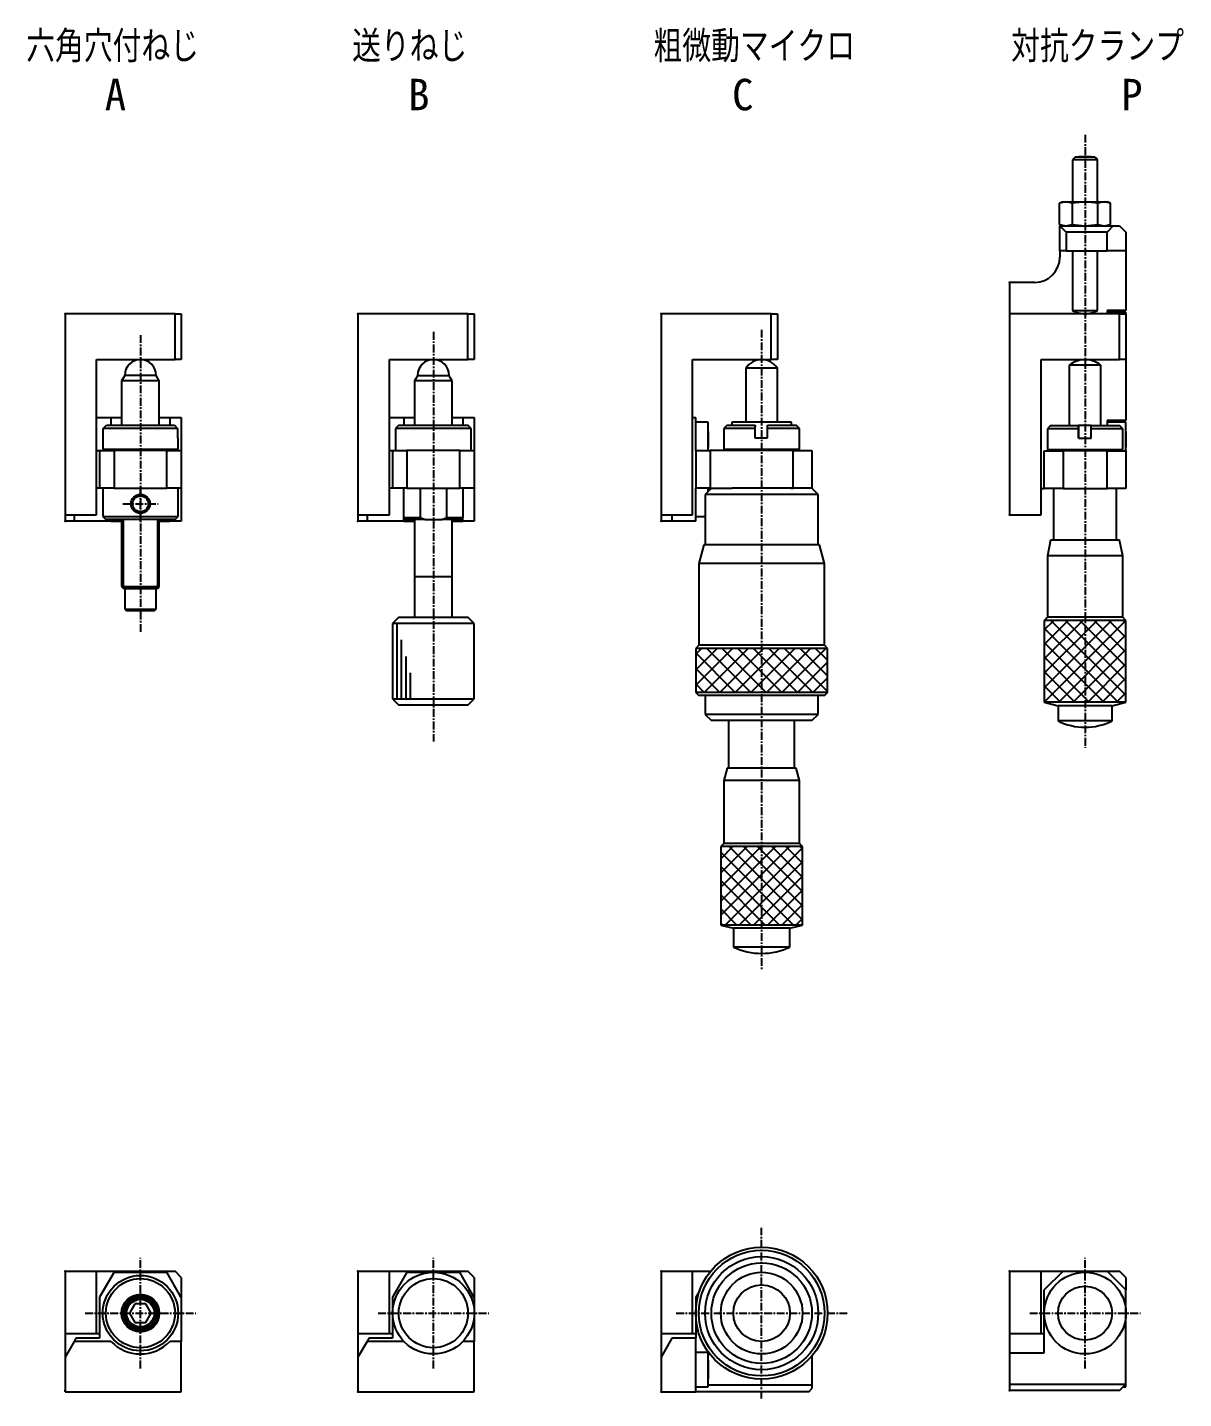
# Model space of a CAD drawing. Extents: x 535 to 879, y 88 to 377.
# Drawn here: x 694.7 to 878.6, y 158.3 to 376.6 of the extents above; entities that cross this region are included whole.
import ezdxf

# ---------------------------------------------------------------- set-up
doc = ezdxf.new("R2010")
doc.units = 0
doc.linetypes.add('CENTER', pattern=[2, 1.25, -0.25, 0.25, -0.25])
doc.layers.get('0').update_dxf_attribs({"linetype": 'CONTINUOUS'})
doc.styles.add('ｽﾀｲﾙ1', font='txt.shx', dxfattribs={"bigfont": 'bigfont.shx'})

msp = doc.modelspace()

# ---------------------------------------------------------------- linework, layer by layer
at = {"color": 1, "linetype": 'CENTER'}
for p, q in [((862.97, 359.48), (862.97, 261.88)), ((712.66, 327.59), (712.66, 280.31)), ((759.27, 328.08), (759.27, 262.92)), ((811.51, 328.43), (811.51, 226.43)), ((712.66, 297.93), (712.66, 303.53)), ((709.86, 300.73), (715.46, 300.73)), ((811.51, 158.33), (811.51, 185.53)), ((712.66, 163.13), (712.66, 180.73)), ((759.27, 163.13), (759.27, 180.73)), ((862.97, 163.13), (862.97, 180.73)), ((703.86, 171.93), (721.46, 171.93)), ((750.47, 171.93), (768.07, 171.93)), ((797.91, 171.93), (825.11, 171.93)), ((854.17, 171.93), (871.77, 171.93))]:
    msp.add_line(p, q, dxfattribs=at)
at = {"color": 7, "linetype": 'CONTINUOUS'}
for p, q in [((861.22, 355.73), (860.97, 355.48)), ((861.47, 355.98), (861.22, 355.73)), ((861.47, 355.98), (864.47, 355.98)), ((861.47, 355.98), (864.47, 355.98)), ((862.97, 355.98), (861.97, 355.98)), ((861.97, 355.98), (862.97, 355.98)), ((862.97, 355.98), (863.97, 355.98)), ((863.97, 355.98), (862.97, 355.98)), ((864.72, 355.73), (864.47, 355.98)), ((864.97, 355.48), (864.72, 355.73)), ((864.97, 355.48), (860.97, 355.48)), ((860.97, 355.48), (860.97, 348.78)), ((864.97, 348.78), (864.97, 355.48)), ((859.94, 348.78), (858.93, 348.59)), ((859.47, 348.78), (858.93, 348.59)), ((858.93, 345.18), (858.93, 348.59)), ((859.47, 348.78), (859.94, 348.78)), ((859.94, 348.78), (862.97, 348.78)), ((860.95, 348.59), (859.94, 348.78)), ((862.97, 348.78), (860.95, 348.59)), ((860.95, 345.18), (860.95, 348.59)), ((862.97, 348.78), (866, 348.78)), ((864.99, 348.59), (862.97, 348.78)), ((866, 348.78), (864.99, 348.59)), ((864.99, 345.18), (864.99, 348.59)), ((867.01, 348.59), (866, 348.78)), ((866, 348.78), (866.47, 348.78)), ((867.01, 348.59), (866.47, 348.78)), ((867.01, 345.18), (867.01, 348.59)), ((858.93, 345.18), (859.94, 344.98)), ((858.93, 345.18), (859.47, 344.98)), ((858.97, 344.98), (859.97, 343.98)), ((858.97, 344.98), (860.97, 344.98)), ((858.97, 340.98), (858.97, 344.98)), ((859.94, 344.98), (860.95, 345.18)), ((860.95, 345.18), (862.97, 344.98)), ((860.97, 344.98), (864.97, 344.98)), ((862.97, 344.98), (864.99, 345.18)), ((864.97, 344.98), (867.47, 344.98)), ((864.99, 345.18), (866, 344.98)), ((866, 344.98), (867.01, 345.18)), ((866.47, 344.98), (867.01, 345.18)), ((866.47, 343.98), (867.47, 344.98)), ((867.47, 344.98), (868.47, 344.98)), ((868.47, 344.98), (869.47, 343.98)), ((866.47, 343.98), (859.97, 343.98)), ((859.97, 343.98), (859.97, 340.98)), ((866.47, 340.98), (866.47, 343.98)), ((869.47, 343.98), (869.47, 340.98)), ((859.97, 340.98), (858.97, 340.98)), ((858.97, 340.98), (858.97, 339.98)), ((859.97, 340.98), (866.47, 340.98)), ((860.97, 340.98), (860.97, 331.52)), ((864.97, 331.52), (864.97, 340.98)), ((869.47, 340.98), (866.47, 340.98)), ((869.47, 340.98), (869.47, 331.48)), ((854.97, 335.98), (850.97, 335.98)), ((850.97, 335.98), (850.97, 298.98)), ((718.16, 330.98), (700.66, 330.98)), ((700.66, 330.98), (700.66, 297.98)), ((718.16, 323.68), (718.16, 330.98)), ((718.16, 330.98), (719.16, 330.98)), ((719.16, 330.98), (719.16, 323.68)), ((764.77, 330.98), (747.27, 330.98)), ((747.27, 330.98), (747.27, 297.98)), ((764.77, 323.68), (764.77, 330.98)), ((764.77, 330.98), (765.77, 330.98)), ((765.77, 330.98), (765.77, 323.68)), ((813.01, 330.98), (795.51, 330.98)), ((795.51, 330.98), (795.51, 297.98)), ((813.01, 323.68), (813.01, 330.98)), ((813.01, 330.98), (814.01, 330.98)), ((814.01, 330.98), (814.01, 323.68)), ((868.47, 330.98), (850.97, 330.98)), ((860.97, 331.52), (864.97, 331.52)), ((860.97, 331.52), (864.97, 331.52)), ((866.47, 331.48), (866.47, 330.98)), ((869.47, 331.48), (866.47, 331.48)), ((869.47, 331.23), (866.47, 331.23)), ((868.47, 323.68), (868.47, 330.98)), ((868.47, 330.98), (869.47, 330.98)), ((869.47, 330.98), (869.47, 331.23)), ((869.47, 330.98), (869.47, 331.23)), ((869.47, 330.98), (869.47, 323.68)), ((705.66, 298.98), (705.66, 323.68)), ((705.66, 323.68), (718.16, 323.68)), ((719.16, 323.68), (718.16, 323.68)), ((752.27, 298.98), (752.27, 323.68)), ((752.27, 323.68), (764.77, 323.68)), ((765.77, 323.68), (764.77, 323.68)), ((800.51, 298.98), (800.51, 323.68)), ((800.51, 323.68), (813.01, 323.68)), ((814.01, 323.68), (813.01, 323.68)), ((855.97, 298.98), (855.97, 323.68)), ((855.97, 323.68), (868.47, 323.68)), ((869.47, 323.68), (868.47, 323.68)), ((869.47, 323.68), (869.47, 313.98)), ((710.16, 321.18), (709.66, 320.32)), ((715.16, 321.18), (710.16, 321.18)), ((715.66, 320.32), (715.16, 321.18)), ((756.77, 321.18), (756.52, 320.75)), ((756.77, 321.18), (761.77, 321.18)), ((762.02, 320.75), (761.77, 321.18)), ((813.76, 322.34), (809.01, 322.34)), ((809.01, 322.34), (809.01, 313.73)), ((814.01, 322.34), (813.76, 322.34)), ((814.01, 313.73), (814.01, 322.34)), ((865.23, 322.81), (860.47, 322.81)), ((860.47, 322.81), (860.47, 313.18)), ((865.47, 322.81), (865.23, 322.81)), ((865.47, 313.18), (865.47, 322.81)), ((715.66, 320.32), (709.66, 320.32)), ((709.66, 320.32), (709.66, 313.23)), ((715.66, 320.32), (709.66, 320.32)), ((715.66, 313.23), (715.66, 320.32)), ((756.52, 320.75), (756.27, 320.32)), ((762.27, 320.32), (756.27, 320.32)), ((756.27, 320.32), (756.27, 313.23)), ((762.27, 320.32), (762.02, 320.75)), ((762.27, 313.23), (762.27, 320.32)), ((705.66, 314.48), (707.97, 314.48)), ((707.97, 314.48), (709.66, 314.48)), ((707.97, 314.48), (707.97, 313.23)), ((715.66, 314.48), (717.35, 314.48)), ((717.35, 314.48), (719.16, 314.48)), ((717.35, 314.48), (717.35, 313.23)), ((719.16, 314.48), (719.16, 309.23)), ((752.27, 314.48), (754.58, 314.48)), ((754.58, 314.48), (754.58, 313.23)), ((754.58, 314.48), (756.27, 314.48)), ((762.27, 314.48), (763.96, 314.48)), ((763.96, 314.48), (763.96, 313.23)), ((763.96, 314.48), (765.77, 314.48)), ((765.77, 314.48), (765.77, 309.23)), ((800.51, 314.48), (801.01, 314.48)), ((801.01, 309.23), (801.01, 314.48)), ((706.74, 312.73), (707.25, 313.23)), ((718.57, 312.73), (706.74, 312.73)), ((706.74, 311.23), (706.74, 312.73)), ((707.25, 313.23), (718.07, 313.23)), ((707.25, 313.23), (708.01, 313.23)), ((717.3, 313.23), (718.07, 313.23)), ((718.07, 313.23), (718.57, 312.73)), ((718.57, 312.73), (718.57, 311.23)), ((753.77, 313.23), (753.27, 312.73)), ((765.27, 312.73), (753.27, 312.73)), ((753.27, 312.73), (753.27, 312.73)), ((753.27, 312.73), (753.27, 309.23)), ((753.77, 313.23), (756.27, 313.23)), ((753.77, 313.23), (764.77, 313.23)), ((762.27, 313.23), (764.77, 313.23)), ((765.27, 312.73), (764.77, 313.23)), ((765.27, 309.23), (765.27, 312.73)), ((803.01, 313.73), (801.01, 313.73)), ((803.01, 309.23), (803.01, 313.73)), ((803.01, 309.23), (803.01, 313.73)), ((803.01, 312.23), (803.01, 310.98)), ((803.01, 310.98), (803.01, 312.23)), ((806.01, 313.23), (805.51, 312.73)), ((810.45, 312.73), (805.51, 312.73)), ((805.51, 312.73), (805.51, 309.43)), ((806.01, 313.23), (810.46, 313.23)), ((815.79, 313.73), (806.76, 313.73)), ((806.76, 313.73), (806.76, 313.23)), ((810.46, 313.23), (810.45, 312.73)), ((810.45, 312.73), (810.45, 311.23)), ((810.47, 313.23), (810.46, 313.23)), ((812.45, 312.73), (812.46, 313.23)), ((817.51, 312.73), (812.45, 312.73)), ((812.45, 311.23), (812.45, 312.73)), ((812.46, 313.23), (817.01, 313.23)), ((816.26, 313.73), (815.79, 313.73)), ((816.26, 313.23), (816.26, 313.73)), ((817.51, 312.73), (817.01, 313.23)), ((817.51, 309.43), (817.51, 312.73)), ((857.47, 313.18), (856.97, 312.68)), ((861.92, 312.68), (856.97, 312.68)), ((856.97, 312.68), (856.97, 309.38)), ((857.47, 313.18), (861.92, 313.18)), ((863.92, 313.18), (861.92, 313.18)), ((861.92, 313.18), (861.92, 312.68)), ((861.93, 313.18), (861.92, 313.18)), ((861.92, 312.68), (861.92, 311.18)), ((863.92, 312.68), (863.92, 313.18)), ((863.92, 313.18), (868.47, 313.18)), ((868.97, 312.68), (863.92, 312.68)), ((863.92, 311.18), (863.92, 312.68)), ((869.47, 313.98), (866.47, 313.98)), ((866.47, 313.98), (866.47, 313.18)), ((869.47, 313.73), (866.47, 313.73)), ((868.97, 312.68), (868.47, 313.18)), ((868.97, 309.38), (868.97, 312.68)), ((869.47, 309.18), (869.47, 313.73)), ((869.47, 309.18), (869.47, 313.73)), ((869.47, 312.23), (869.47, 310.98)), ((869.47, 310.98), (869.47, 312.23)), ((706.66, 311.23), (706.74, 311.23)), ((706.66, 311.23), (706.74, 311.23)), ((706.66, 311.23), (706.66, 309.43)), ((718.57, 311.23), (718.66, 311.23)), ((718.57, 311.23), (718.66, 311.23)), ((718.66, 309.43), (718.66, 311.23)), ((803.01, 309.73), (803.01, 310.98)), ((803.01, 310.98), (803.01, 309.73)), ((810.45, 311.23), (812.45, 311.23)), ((861.92, 311.18), (863.92, 311.18)), ((869.47, 309.73), (869.47, 310.98)), ((869.47, 310.98), (869.47, 309.73)), ((705.66, 309.23), (706.16, 309.23)), ((706.16, 309.23), (706.16, 303.23)), ((706.16, 309.23), (708.45, 309.23)), ((706.66, 309.43), (706.86, 309.23)), ((706.66, 309.43), (718.66, 309.43)), ((708.45, 309.23), (708.45, 303.23)), ((716.85, 309.23), (708.45, 309.23)), ((716.85, 303.23), (716.85, 309.23)), ((716.85, 309.23), (719.16, 309.23)), ((718.46, 309.23), (718.66, 309.43)), ((719.16, 309.23), (719.16, 303.23)), ((752.27, 309.23), (752.77, 309.23)), ((752.77, 309.23), (752.77, 303.23)), ((752.77, 309.23), (755.06, 309.23)), ((755.06, 309.23), (755.06, 303.23)), ((763.46, 309.23), (755.06, 309.23)), ((763.46, 303.23), (763.46, 309.23)), ((763.46, 309.23), (765.77, 309.23)), ((765.77, 309.23), (765.77, 303.23)), ((801.01, 309.23), (801.01, 303.23)), ((801.01, 309.23), (803.3, 309.23)), ((803.3, 309.23), (803.3, 303.23)), ((816.51, 309.23), (803.3, 309.23)), ((805.51, 309.43), (811.45, 309.43)), ((805.51, 309.43), (805.71, 309.23)), ((811.45, 309.43), (817.51, 309.43)), ((816.51, 303.23), (816.51, 309.23)), ((816.51, 309.23), (819.51, 309.23)), ((817.31, 309.23), (817.51, 309.43)), ((819.51, 309.23), (819.51, 303.23)), ((856.47, 303.18), (856.47, 309.18)), ((856.47, 309.18), (859.47, 309.18)), ((856.97, 309.38), (862.92, 309.38)), ((856.97, 309.38), (857.17, 309.18)), ((859.47, 309.18), (859.47, 303.18)), ((866.47, 309.18), (859.47, 309.18)), ((862.92, 309.38), (868.97, 309.38)), ((866.47, 303.18), (866.47, 309.18)), ((866.47, 309.18), (869.47, 309.18)), ((868.77, 309.18), (868.97, 309.38)), ((869.47, 309.18), (869.47, 303.18)), ((706.16, 303.23), (705.66, 303.23)), ((708.45, 303.23), (706.16, 303.23)), ((706.66, 303.23), (706.66, 298.73)), ((708.45, 303.23), (716.85, 303.23)), ((719.16, 303.23), (716.85, 303.23)), ((718.66, 298.73), (718.66, 303.23)), ((719.16, 303.23), (719.16, 297.98)), ((752.77, 303.23), (752.27, 303.23)), ((755.06, 303.23), (752.77, 303.23)), ((754.52, 303.23), (754.52, 298.53)), ((755.06, 303.23), (763.46, 303.23)), ((757.19, 303.23), (757.19, 298.53)), ((761.43, 298.53), (761.43, 303.23)), ((765.77, 303.23), (763.46, 303.23)), ((764.02, 298.53), (764.02, 303.23)), ((765.77, 303.23), (765.77, 297.98)), ((803.3, 303.23), (801.01, 303.23)), ((801.01, 297.98), (801.01, 303.23)), ((803.51, 303.23), (802.51, 302.23)), ((819.62, 302.23), (802.51, 302.23)), ((802.51, 302.23), (802.51, 294.23)), ((803.01, 302.73), (803.01, 303.23)), ((803.01, 302.73), (803.01, 303.23)), ((803.3, 303.23), (806.84, 303.23)), ((816.17, 303.23), (806.84, 303.23)), ((816.17, 303.23), (816.51, 303.23)), ((816.51, 303.23), (816.17, 303.23)), ((819.51, 303.23), (816.51, 303.23)), ((820.51, 302.23), (819.51, 303.23)), ((820.51, 302.23), (819.62, 302.23)), ((820.51, 294.23), (820.51, 302.23)), ((855.97, 303.18), (856.47, 303.18)), ((859.47, 303.18), (856.47, 303.18)), ((857.97, 303.18), (857.97, 294.93)), ((859.47, 303.18), (866.47, 303.18)), ((869.47, 303.18), (866.47, 303.18)), ((867.97, 294.93), (867.97, 303.18)), ((700.66, 298.98), (705.66, 298.98)), ((702.1, 298.98), (702.1, 297.98)), ((747.27, 298.98), (752.27, 298.98)), ((748.71, 298.98), (748.71, 297.98)), ((795.51, 298.98), (800.51, 298.98)), ((797.24, 298.98), (797.24, 297.98)), ((850.97, 298.98), (855.97, 298.98)), ((702.1, 297.98), (700.66, 297.98)), ((707.97, 297.98), (702.1, 297.98)), ((706.66, 298.73), (718.66, 298.73)), ((706.66, 298.73), (707.16, 298.23)), ((718.16, 298.23), (707.16, 298.23)), ((707.97, 297.98), (707.97, 298.23)), ((707.97, 297.98), (709.66, 297.98)), ((709.66, 298.23), (709.66, 287.58)), ((715.66, 287.58), (715.66, 298.23)), ((715.66, 297.98), (717.35, 297.98)), ((717.35, 297.98), (717.35, 298.23)), ((719.16, 297.98), (717.35, 297.98)), ((718.16, 298.23), (718.66, 298.73)), ((748.71, 297.98), (747.27, 297.98)), ((754.58, 297.98), (748.71, 297.98)), ((754.52, 298.53), (757.19, 298.53)), ((754.52, 298.53), (754.82, 298.23)), ((754.58, 297.98), (754.58, 298.48)), ((754.58, 297.98), (756.27, 297.98)), ((757.99, 298.23), (754.82, 298.23)), ((756.27, 298.23), (756.27, 289.18)), ((757.19, 298.53), (757.99, 298.23)), ((757.99, 298.23), (760.63, 298.23)), ((760.63, 298.23), (761.43, 298.53)), ((763.72, 298.23), (760.63, 298.23)), ((761.43, 298.53), (764.02, 298.53)), ((762.27, 289.18), (762.27, 298.23)), ((762.27, 297.98), (763.96, 297.98)), ((763.72, 298.23), (764.02, 298.53)), ((763.96, 297.98), (763.96, 298.48)), ((765.77, 297.98), (763.96, 297.98)), ((797.24, 297.98), (795.51, 297.98)), ((801.01, 297.98), (797.24, 297.98)), ((801.01, 298.73), (802.51, 298.73)), ((857.47, 294.93), (856.97, 292.43)), ((867.93, 294.93), (857.47, 294.93)), ((868.47, 294.93), (867.93, 294.93)), ((868.97, 292.43), (868.47, 294.93)), ((802.31, 294.23), (801.51, 291.23)), ((819.8, 294.23), (802.31, 294.23)), ((820.71, 294.23), (819.8, 294.23)), ((821.51, 291.23), (820.71, 294.23)), ((868.38, 292.43), (856.97, 292.43)), ((856.97, 292.43), (856.97, 282.68)), ((868.97, 292.43), (868.38, 292.43)), ((868.97, 282.68), (868.97, 292.43)), ((820.53, 291.23), (801.51, 291.23)), ((801.51, 291.23), (801.51, 278.23)), ((821.51, 291.23), (820.53, 291.23)), ((821.51, 278.23), (821.51, 291.23)), ((756.27, 289.19), (756.27, 289.18)), ((756.27, 289.18), (762.27, 289.18)), ((756.27, 289.18), (756.27, 289.18)), ((756.27, 289.18), (756.27, 282.68)), ((762.27, 289.18), (762.27, 289.19)), ((762.27, 289.18), (762.27, 289.18)), ((762.27, 282.68), (762.27, 289.18)), ((709.66, 287.58), (715.66, 287.58)), ((709.66, 287.58), (709.91, 287.33)), ((709.91, 287.33), (710.06, 287.18)), ((715.26, 287.18), (710.06, 287.18)), ((710.16, 287.18), (710.16, 286.9)), ((710.16, 286.9), (710.16, 283.98)), ((715.16, 286.9), (715.16, 287.18)), ((715.16, 283.98), (715.16, 286.9)), ((715.26, 287.18), (715.41, 287.33)), ((715.41, 287.33), (715.66, 287.58)), ((710.16, 283.98), (715.16, 283.98)), ((710.16, 283.98), (710.46, 283.68)), ((714.86, 283.68), (710.46, 283.68)), ((714.86, 283.68), (715.16, 283.98)), ((753.77, 282.68), (752.77, 281.68)), ((765.77, 281.68), (752.77, 281.68)), ((752.77, 281.68), (752.77, 269.68)), ((753.77, 282.68), (764.77, 282.68)), ((753.77, 282.68), (756.27, 282.68)), ((756.27, 282.68), (762.27, 282.68)), ((756.27, 282.68), (762.27, 282.68)), ((762.27, 282.68), (764.77, 282.68)), ((765.77, 281.68), (764.77, 282.68)), ((765.77, 269.68), (765.77, 281.68)), ((856.97, 282.68), (856.47, 282.18)), ((868.38, 282.68), (856.97, 282.68)), ((868.97, 282.68), (868.38, 282.68)), ((869.47, 282.18), (868.83, 282.18)), ((869.47, 282.18), (868.97, 282.68)), ((801.51, 278.23), (801.01, 277.73)), ((820.53, 278.23), (801.51, 278.23)), ((821.51, 278.23), (820.53, 278.23)), ((822.01, 277.73), (820.98, 277.73)), ((822.01, 277.73), (821.51, 278.23)), ((801.01, 270.73), (801.51, 270.23)), ((822.01, 270.73), (820.98, 270.73)), ((821.51, 270.23), (822.01, 270.73)), ((752.77, 269.68), (765.77, 269.68)), ((752.77, 269.68), (753.77, 268.68)), ((764.77, 268.68), (753.77, 268.68)), ((764.77, 268.68), (765.77, 269.68)), ((820.53, 270.23), (801.51, 270.23)), ((802.51, 270.23), (802.51, 267.23)), ((820.51, 267.23), (820.51, 270.23)), ((821.51, 270.23), (820.53, 270.23)), ((856.47, 269.18), (858.67, 268.6)), ((866.85, 268.6), (858.67, 268.6)), ((858.67, 268.6), (858.67, 266.18)), ((867.27, 268.6), (866.85, 268.6)), ((867.27, 268.6), (869.47, 269.18)), ((867.27, 266.18), (867.27, 268.6)), ((869.47, 269.18), (868.83, 269.18)), ((819.62, 267.23), (802.51, 267.23)), ((802.51, 267.23), (803.51, 266.23)), ((818.72, 266.23), (803.51, 266.23)), ((806.26, 266.23), (806.26, 258.68)), ((816.76, 258.68), (816.76, 266.23)), ((819.51, 266.23), (818.72, 266.23)), ((819.51, 266.23), (820.51, 267.23)), ((820.51, 267.23), (819.62, 267.23)), ((866.85, 266.18), (858.67, 266.18)), ((867.27, 266.18), (866.85, 266.18)), ((806.01, 258.68), (805.51, 256.68)), ((816.47, 258.68), (806.01, 258.68)), ((817.01, 258.68), (816.47, 258.68)), ((817.51, 256.68), (817.01, 258.68)), ((816.92, 256.68), (805.51, 256.68)), ((805.51, 256.68), (805.51, 246.68)), ((817.51, 256.68), (816.92, 256.68)), ((817.51, 246.68), (817.51, 256.68)), ((805.51, 246.68), (805.01, 246.18)), ((816.92, 246.68), (805.51, 246.68)), ((817.51, 246.68), (816.92, 246.68)), ((818.01, 246.18), (817.51, 246.68)), ((818.01, 246.18), (817.37, 246.18)), ((805.01, 233.68), (807.01, 233.18)), ((816.01, 233.18), (818.01, 233.68)), ((818.01, 233.68), (817.37, 233.68)), ((815.57, 233.18), (807.01, 233.18)), ((807.01, 233.18), (807.01, 230.2)), ((816.01, 233.18), (815.57, 233.18)), ((816.01, 230.2), (816.01, 233.18)), ((815.57, 230.2), (807.01, 230.2)), ((816.01, 230.2), (815.57, 230.2)), ((700.66, 178.63), (705.66, 178.63)), ((700.66, 178.63), (700.66, 159.63)), ((705.66, 168.63), (705.66, 178.63)), ((705.66, 178.63), (718.16, 178.63)), ((708.45, 178.43), (706.16, 174.46)), ((708.45, 178.43), (716.85, 178.43)), ((719.16, 174.43), (716.85, 178.43)), ((719.16, 177.63), (718.16, 178.63)), ((719.16, 177.63), (719.16, 174.43)), ((747.27, 178.63), (752.27, 178.63)), ((747.27, 178.63), (747.27, 159.43)), ((752.27, 168.63), (752.27, 178.63)), ((752.27, 178.63), (764.77, 178.63)), ((755.06, 178.43), (752.77, 174.46)), ((755.06, 178.43), (759.27, 178.43)), ((759.27, 178.43), (763.46, 178.43)), ((765.77, 174.43), (763.46, 178.43)), ((765.77, 177.63), (764.77, 178.63)), ((765.77, 177.63), (765.77, 174.43)), ((795.51, 178.63), (800.51, 178.63)), ((795.51, 178.63), (795.51, 159.43)), ((800.51, 168.63), (800.51, 178.63)), ((800.51, 178.63), (803.42, 178.63)), ((850.97, 178.63), (855.97, 178.63)), ((850.97, 178.63), (850.97, 159.63)), ((855.97, 168.63), (855.97, 178.63)), ((855.97, 178.63), (859.47, 178.63)), ((859.47, 178.63), (856.47, 175.63)), ((859.47, 178.63), (866.47, 178.63)), ((866.47, 178.63), (868.47, 178.63)), ((869.47, 175.63), (866.47, 178.63)), ((869.47, 177.63), (868.47, 178.63)), ((869.47, 177.63), (869.47, 175.63)), ((801.67, 175.61), (801.01, 174.46)), ((856.47, 171.93), (856.47, 175.63)), ((869.47, 171.93), (869.47, 175.63)), ((706.16, 174.46), (706.16, 167.93)), ((711.79, 173.43), (710.93, 171.93)), ((713.52, 173.43), (711.79, 173.43)), ((714.39, 171.93), (713.52, 173.43)), ((719.16, 174.43), (719.16, 167.43)), ((752.77, 174.46), (752.77, 171.93)), ((765.77, 174.43), (765.77, 171.93)), ((801.01, 174.46), (801.01, 171.93)), ((710.93, 171.93), (711.79, 170.43)), ((711.79, 170.43), (713.52, 170.43)), ((713.52, 170.43), (714.39, 171.93)), ((752.77, 171.93), (752.77, 167.93)), ((765.77, 171.93), (765.77, 167.43)), ((801.01, 171.93), (801.01, 167.93)), ((856.47, 165.63), (856.47, 171.93)), ((869.47, 160.63), (869.47, 171.93)), ((705.66, 168.63), (700.66, 168.63)), ((706.16, 168.63), (705.66, 168.63)), ((752.27, 168.63), (747.27, 168.63)), ((752.77, 168.63), (752.27, 168.63)), ((800.51, 168.63), (795.51, 168.63)), ((801.01, 168.63), (800.51, 168.63)), ((855.97, 168.63), (850.97, 168.63)), ((856.47, 168.63), (855.97, 168.63)), ((702.1, 167.43), (700.66, 164.93)), ((702.39, 167.93), (702.1, 167.43)), ((707.97, 167.43), (702.1, 167.43)), ((706.16, 167.93), (702.39, 167.93)), ((719.16, 167.43), (717.35, 167.43)), ((719.16, 159.43), (719.16, 167.43)), ((748.71, 167.43), (747.27, 164.93)), ((749, 167.93), (748.71, 167.43)), ((754.58, 167.43), (748.71, 167.43)), ((752.77, 167.93), (749, 167.93)), ((765.77, 167.43), (763.96, 167.43)), ((765.77, 159.43), (765.77, 167.43)), ((797.24, 167.93), (795.51, 164.93)), ((801.01, 167.93), (797.24, 167.93)), ((801.01, 159.43), (801.01, 167.93)), ((803.01, 165.68), (801.01, 165.68)), ((803.01, 162.93), (803.01, 165.68)), ((803.01, 160.18), (803.01, 165.68)), ((803.31, 165.37), (803.01, 165.37)), ((803.01, 163.66), (803.01, 164.38)), ((803.01, 164.38), (803.01, 163.66)), ((819.51, 165.13), (819.51, 160.5)), ((850.97, 165.63), (856.47, 165.63)), ((803.01, 162.21), (803.01, 163.66)), ((803.01, 163.66), (803.01, 162.21)), ((803.01, 160.18), (803.01, 162.93)), ((803.01, 161.49), (803.01, 162.21)), ((803.01, 162.21), (803.01, 161.49)), ((700.66, 159.43), (700.66, 159.63)), ((700.66, 159.43), (719.16, 159.43)), ((747.27, 159.43), (765.77, 159.43)), ((795.51, 159.43), (801.01, 159.43)), ((801.01, 160.18), (803.01, 160.18)), ((819.01, 159.43), (801.01, 159.43)), ((803.01, 160.5), (819.51, 160.5)), ((819.01, 159.43), (819.51, 159.93)), ((819.51, 160.5), (819.51, 159.93)), ((850.97, 160.63), (869.47, 160.63)), ((868.47, 159.63), (850.97, 159.63)), ((868.47, 159.63), (869.47, 160.63)), ((869.02, 160.18), (869.47, 160.18)), ((869.47, 160.18), (869.47, 160.63)), ((869.47, 160.18), (869.47, 160.63))]:
    msp.add_line(p, q, dxfattribs=at)
at = {"color": 3, "linetype": 'CONTINUOUS'}
for p, q in [((810.47, 311.23), (810.47, 313.23)), ((861.93, 311.18), (861.93, 313.18)), ((709.91, 298.23), (709.91, 287.33)), ((715.41, 287.33), (715.41, 298.23)), ((756.27, 289.18), (756.79, 289.18)), ((756.79, 289.18), (761.75, 289.18)), ((761.75, 289.18), (762.27, 289.18)), ((753.47, 281.68), (753.47, 269.68)), ((868.83, 282.18), (856.47, 282.18)), ((856.47, 282.18), (856.47, 269.18)), ((856.47, 280.66), (858, 282.18)), ((856.47, 278.36), (860.3, 282.18)), ((856.47, 276.06), (862.6, 282.18)), ((856.47, 273.76), (864.9, 282.18)), ((856.47, 271.46), (867.19, 282.18)), ((856.49, 269.18), (869.47, 282.17)), ((869.47, 270.26), (857.55, 282.18)), ((869.47, 272.56), (859.84, 282.18)), ((869.47, 274.85), (862.14, 282.18)), ((869.47, 277.15), (864.44, 282.18)), ((869.47, 279.45), (866.74, 282.18)), ((869.47, 281.75), (869.04, 282.18)), ((869.47, 269.18), (869.47, 282.18)), ((868.25, 269.18), (856.47, 280.96)), ((858.79, 269.18), (869.47, 279.87)), ((754.17, 279.07), (754.17, 269.68)), ((820.98, 277.73), (801.01, 277.73)), ((801.01, 277.73), (801.01, 270.73)), ((801.01, 276.81), (801.93, 277.73)), ((801.01, 274.33), (804.41, 277.73)), ((801.01, 271.86), (806.88, 277.73)), ((802.36, 270.73), (809.36, 277.73)), ((809.78, 270.73), (802.78, 277.73)), ((804.83, 270.73), (811.83, 277.73)), ((812.25, 270.73), (805.25, 277.73)), ((807.31, 270.73), (814.31, 277.73)), ((814.73, 270.73), (807.73, 277.73)), ((809.78, 270.73), (816.78, 277.73)), ((817.2, 270.73), (810.2, 277.73)), ((812.26, 270.73), (819.26, 277.73)), ((819.67, 270.73), (812.67, 277.73)), ((814.73, 270.73), (821.73, 277.73)), ((822.01, 270.88), (815.15, 277.73)), ((822.01, 273.35), (817.62, 277.73)), ((822.01, 275.83), (820.1, 277.73)), ((822.01, 270.73), (822.01, 277.73)), ((865.95, 269.18), (856.47, 278.66)), ((861.09, 269.18), (869.47, 277.57)), ((754.87, 276.46), (754.87, 269.68)), ((807.3, 270.73), (801.01, 277.03)), ((817.21, 270.73), (822.01, 275.54)), ((863.65, 269.18), (856.47, 276.36)), ((863.39, 269.18), (869.47, 275.27)), ((755.57, 273.85), (755.57, 269.68)), ((804.83, 270.73), (801.01, 274.55)), ((819.68, 270.73), (822.01, 273.06)), ((861.35, 269.18), (856.47, 274.06)), ((865.68, 269.18), (869.47, 272.97)), ((802.35, 270.73), (801.01, 272.08)), ((820.98, 270.73), (801.01, 270.73)), ((859.06, 269.18), (856.47, 271.77)), ((867.98, 269.18), (869.47, 270.67)), ((856.76, 269.18), (856.47, 269.47)), ((868.83, 269.18), (856.47, 269.18)), ((817.37, 246.18), (805.01, 246.18)), ((805.01, 246.18), (805.01, 233.68)), ((805.01, 244.26), (806.93, 246.18)), ((805.01, 242.01), (809.19, 246.18)), ((805.01, 239.75), (811.44, 246.18)), ((805.01, 237.5), (813.69, 246.18)), ((805.01, 235.25), (815.95, 246.18)), ((816.6, 233.68), (805.01, 245.27)), ((805.7, 233.68), (818.01, 245.99)), ((818.01, 234.53), (806.35, 246.18)), ((818.01, 236.78), (808.6, 246.18)), ((818.01, 239.04), (810.86, 246.18)), ((818.01, 241.29), (813.11, 246.18)), ((818.01, 243.54), (815.37, 246.18)), ((818.01, 245.8), (817.62, 246.18)), ((818.01, 233.68), (818.01, 246.18)), ((814.34, 233.68), (805.01, 243.02)), ((807.95, 233.68), (818.01, 243.74)), ((812.09, 233.68), (805.01, 240.77)), ((810.21, 233.68), (818.01, 241.48)), ((809.83, 233.68), (805.01, 238.51)), ((812.46, 233.68), (818.01, 239.23)), ((807.58, 233.68), (805.01, 236.26)), ((814.72, 233.68), (818.01, 236.98)), ((805.33, 233.68), (805.01, 234)), ((817.37, 233.68), (805.01, 233.68)), ((816.97, 233.68), (818.01, 234.72)), ((711.16, 177.74), (711.16, 177.74))]:
    msp.add_line(p, q, dxfattribs=at)
for centre, radius in [((712.66, 300.73), 1.5), ((712.66, 171.93), 2.75)]:
    msp.add_circle(centre, radius, dxfattribs=at)
at = {"color": 7, "linetype": 'CONTINUOUS'}
for centre, radius in [((712.66, 300.73), 1.25), ((811.51, 171.93), 10.5), ((811.51, 171.93), 10), ((811.51, 171.93), 9), ((811.51, 171.93), 8), ((712.66, 171.93), 6), ((712.66, 171.93), 5.5), ((759.27, 171.93), 6.5), ((759.27, 171.93), 5.5), ((811.51, 171.93), 6.5), ((862.97, 171.93), 6.5), ((712.66, 171.93), 3), ((811.51, 171.93), 4.5), ((862.97, 171.93), 4.3), ((712.66, 171.93), 2.6), ((712.66, 171.93), 2.5), ((712.66, 171.93), 2.2)]:
    msp.add_circle(centre, radius, dxfattribs=at)
for centre, radius, start, end in [((854.97, 339.98), 4, 270, 0), ((862.97, 334.98), 4, 240, 270), ((862.97, 334.98), 4, 270, 300), ((712.66, 321.18), 2.5, 90, 180), ((712.66, 321.18), 2.5, 0, 90), ((759.27, 321.18), 2.5, 90, 180), ((759.27, 321.18), 2.5, 0, 90), ((811.51, 320.68), 3, 90, 146.4427), ((811.51, 320.68), 3, 33.5573, 90), ((862.97, 319.68), 4, 90, 128.6822), ((862.97, 319.68), 4, 51.3178, 90), ((862.97, 274.93), 9.75, 243.8162, 296.1838), ((811.51, 239.68), 10.5, 244.6231, 270), ((811.51, 239.68), 10.5, 270, 295.3769), ((712.66, 171.93), 6.5, 223.8131, 316.1869)]:
    msp.add_arc(centre, radius, start, end, dxfattribs=at)
at = {"color": 7}
for p in [(850.97, 335.98), (700.66, 330.98), (747.27, 330.98), (795.51, 330.98), (850.97, 298.98), (700.66, 297.98), (747.27, 297.98), (795.51, 297.98), (753.47, 281.68), (862.97, 265.18), (811.51, 229.18), (811.51, 182.43), (700.66, 178.63), (747.27, 178.63), (795.51, 178.63), (850.97, 178.63), (700.66, 159.63), (747.27, 159.43), (795.51, 159.43), (850.97, 159.63)]:
    msp.add_point(p, dxfattribs=at)

# ---------------------------------------------------------------- texts
at = {"color": 7, "linetype": 'CONTINUOUS', "style": 'ｽﾀｲﾙ1', "width": 0.833333}
for s, p in [('六角穴付ねじ', (694.48, 371.01)), ('送りねじ', (746.34, 371.01)), ('粗微動マイクロ', (794.3, 371.01)), ('対抗クランプ', (851.22, 371.01))]:
    msp.add_text(s, height=5, dxfattribs=at).set_placement(p)
at = {"color": 7, "linetype": 'CONTINUOUS'}
for s, p in [('A', (706.98, 363.37)), ('B', (755.26, 363.37)), ('C', (806.8, 363.37)), ('P', (868.72, 363.37))]:
    msp.add_text(s, height=5, dxfattribs=at).set_placement(p)

doc.saveas('drawing.dxf')
